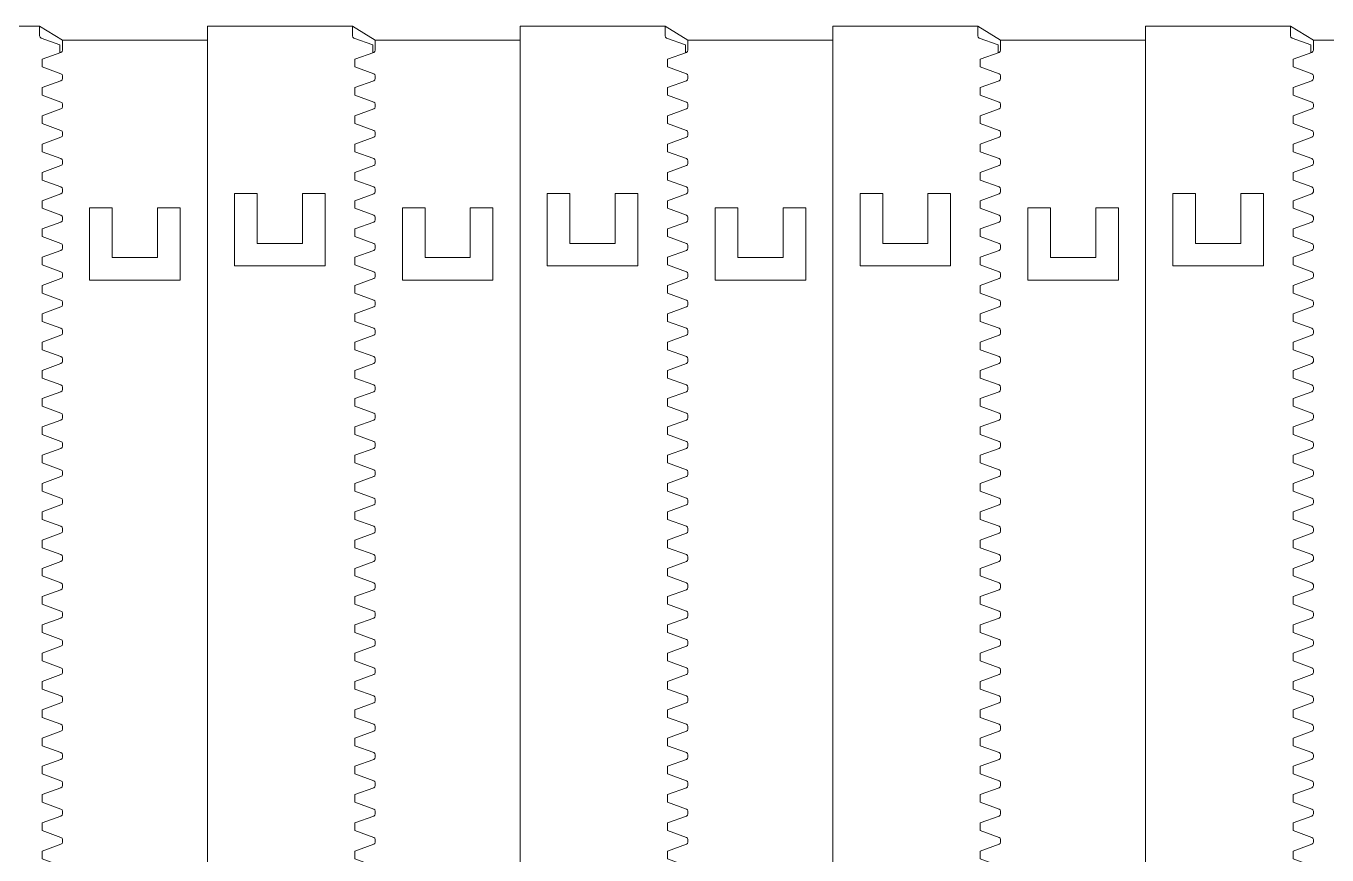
# Model space of a CAD drawing. Header units: millimetres. Extents: x -299 to 288, y -149 to 36.
# Drawn here: x -8.2 to 135.4, y -56 to 35.5 of the extents above; entities that cross this region are included whole.
import ezdxf

# ---------------------------------------------------------------- set-up
doc = ezdxf.new("R2010")
doc.units = ezdxf.units.MM
doc.header["$MEASUREMENT"] = 0
doc.layers.add('Layer 1', color=7, linetype='Continuous')

msp = doc.modelspace()

# ---------------------------------------------------------------- linework, layer by layer
at = {"layer": 'Layer 1', "color": 175, "lineweight": 18}
msp.add_lwpolyline([(-22.7373, 35.5486), (-6.7373, 35.5486), (-4.2178, 33.9712), (11.7822, 33.9712), (11.7822, 35.5486), (27.7822, 35.5486), (30.3017, 33.9712), (46.3017, 33.9712), (46.3017, 35.5486), (62.3017, 35.5486), (64.8212, 33.9712), (80.8212, 33.9712), (80.8212, 35.5486), (96.8212, 35.5486), (99.3407, 33.9712), (115.3407, 33.9712), (115.3407, 35.5486), (131.3407, 35.5486), (133.8602, 33.9712), (149.8602, 33.9712)], dxfattribs=at)
at = {"layer": 'Layer 1', "color": 114, "lineweight": 9}
for points in [[(-6.7372, 34.4485), (-6.7373, 35.5486)], [(11.7822, 35.5486), (11.7822, -147.1182)], [(27.7823, 34.4485), (27.7822, 35.5486)], [(46.3017, 35.5486), (46.3017, -147.1182)], [(62.3018, 34.4485), (62.3017, 35.5486)], [(80.8212, 35.5486), (80.8212, -147.1182)], [(96.8213, 34.4485), (96.8212, 35.5486)], [(115.3407, 35.5486), (115.3407, -147.1182)], [(131.3408, 34.4485), (131.3407, 35.5486)], [(-4.4873, 32.6117), (-4.4873, 33.4545), (-6.5727, 34.2136)], [(-4.2179, 32.8711), (-4.2178, 33.9712)], [(30.0322, 32.6117), (30.0322, 33.4545), (27.9468, 34.2136)], [(30.3016, 32.8711), (30.3017, 33.9712)], [(64.5517, 32.6117), (64.5517, 33.4545), (62.4663, 34.2136)], [(64.8211, 32.8711), (64.8212, 33.9712)], [(99.0712, 32.6117), (99.0712, 33.4545), (96.9858, 34.2136)], [(99.3406, 32.8711), (99.3407, 33.9712)], [(133.5907, 32.6117), (133.5907, 33.4545), (131.5053, 34.2136)], [(133.8601, 32.8711), (133.8602, 33.9712)], [(-4.3823, 30.2752), (-6.4678, 31.0343), (-6.4678, 31.8771), (-4.3823, 32.6362)], [(30.1372, 30.2752), (28.0517, 31.0343), (28.0517, 31.8771), (30.1372, 32.6362)], [(64.6567, 30.2752), (62.5712, 31.0343), (62.5712, 31.8771), (64.6567, 32.6362)], [(99.1762, 30.2752), (97.0907, 31.0343), (97.0907, 31.8771), (99.1762, 32.6362)], [(133.6957, 30.2752), (131.6102, 31.0343), (131.6102, 31.8771), (133.6957, 32.6362)], [(-4.3823, 27.1524), (-6.4678, 27.9114), (-6.4678, 28.7543), (-4.3823, 29.5134)], [(-4.2178, 29.7483), (-4.2178, 30.0403)], [(30.1372, 27.1524), (28.0517, 27.9114), (28.0517, 28.7543), (30.1372, 29.5134)], [(30.3017, 29.7483), (30.3017, 30.0403)], [(64.6567, 27.1524), (62.5712, 27.9114), (62.5712, 28.7543), (64.6567, 29.5134)], [(64.8212, 29.7483), (64.8212, 30.0403)], [(99.1762, 27.1524), (97.0907, 27.9114), (97.0907, 28.7543), (99.1762, 29.5134)], [(99.3407, 29.7483), (99.3407, 30.0403)], [(133.6957, 27.1524), (131.6102, 27.9114), (131.6102, 28.7543), (133.6957, 29.5134)], [(133.8602, 29.7483), (133.8602, 30.0403)], [(-4.3823, 24.0296), (-6.4678, 24.7886), (-6.4678, 25.6315), (-4.3823, 26.3906)], [(-4.2178, 26.6255), (-4.2178, 26.9175)], [(30.1372, 24.0296), (28.0517, 24.7886), (28.0517, 25.6315), (30.1372, 26.3906)], [(30.3017, 26.6255), (30.3017, 26.9175)], [(64.6567, 24.0296), (62.5712, 24.7886), (62.5712, 25.6315), (64.6567, 26.3906)], [(64.8212, 26.6255), (64.8212, 26.9175)], [(99.1762, 24.0296), (97.0907, 24.7886), (97.0907, 25.6315), (99.1762, 26.3906)], [(99.3407, 26.6255), (99.3407, 26.9175)], [(133.6957, 24.0296), (131.6102, 24.7886), (131.6102, 25.6315), (133.6957, 26.3906)], [(133.8602, 26.6255), (133.8602, 26.9175)], [(-4.3823, 20.9068), (-6.4678, 21.6658), (-6.4678, 22.5087), (-4.3823, 23.2677)], [(-4.2178, 23.5027), (-4.2178, 23.7947)], [(30.1372, 20.9068), (28.0517, 21.6658), (28.0517, 22.5087), (30.1372, 23.2677)], [(30.3017, 23.5027), (30.3017, 23.7947)], [(64.6567, 20.9068), (62.5712, 21.6658), (62.5712, 22.5087), (64.6567, 23.2677)], [(64.8212, 23.5027), (64.8212, 23.7947)], [(99.1762, 20.9068), (97.0907, 21.6658), (97.0907, 22.5087), (99.1762, 23.2677)], [(99.3407, 23.5027), (99.3407, 23.7947)], [(133.6957, 20.9068), (131.6102, 21.6658), (131.6102, 22.5087), (133.6957, 23.2677)], [(133.8602, 23.5027), (133.8602, 23.7947)], [(-4.3823, 17.784), (-6.4678, 18.543), (-6.4678, 19.3859), (-4.3823, 20.1449)], [(-4.2178, 20.3799), (-4.2178, 20.6718)], [(30.1372, 17.784), (28.0517, 18.543), (28.0517, 19.3859), (30.1372, 20.1449)], [(30.3017, 20.3799), (30.3017, 20.6718)], [(64.6567, 17.784), (62.5712, 18.543), (62.5712, 19.3859), (64.6567, 20.1449)], [(64.8212, 20.3799), (64.8212, 20.6718)], [(99.1762, 17.784), (97.0907, 18.543), (97.0907, 19.3859), (99.1762, 20.1449)], [(99.3407, 20.3799), (99.3407, 20.6718)], [(133.6957, 17.784), (131.6102, 18.543), (131.6102, 19.3859), (133.6957, 20.1449)], [(133.8602, 20.3799), (133.8602, 20.6718)], [(-4.2178, 17.2571), (-4.2178, 17.549)], [(30.3017, 17.2571), (30.3017, 17.549)], [(64.8212, 17.2571), (64.8212, 17.549)], [(99.3407, 17.2571), (99.3407, 17.549)], [(133.8602, 17.2571), (133.8602, 17.549)], [(-4.3823, 14.6612), (-6.4678, 15.4202), (-6.4678, 16.2631), (-4.3823, 17.0221)], [(30.1372, 14.6612), (28.0517, 15.4202), (28.0517, 16.2631), (30.1372, 17.0221)], [(64.6567, 14.6612), (62.5712, 15.4202), (62.5712, 16.2631), (64.6567, 17.0221)], [(99.1762, 14.6612), (97.0907, 15.4202), (97.0907, 16.2631), (99.1762, 17.0221)], [(133.6957, 14.6612), (131.6102, 15.4202), (131.6102, 16.2631), (133.6957, 17.0221)], [(-4.2178, 14.1342), (-4.2178, 14.4262)], [(30.3017, 14.1342), (30.3017, 14.4262)], [(64.8212, 14.1342), (64.8212, 14.4262)], [(99.3407, 14.1342), (99.3407, 14.4262)], [(133.8602, 14.1342), (133.8602, 14.4262)], [(-4.3823, 11.5383), (-6.4678, 12.2974), (-6.4678, 13.1403), (-4.3823, 13.8993)], [(30.1372, 11.5383), (28.0517, 12.2974), (28.0517, 13.1403), (30.1372, 13.8993)], [(64.6567, 11.5383), (62.5712, 12.2974), (62.5712, 13.1403), (64.6567, 13.8993)], [(99.1762, 11.5383), (97.0907, 12.2974), (97.0907, 13.1403), (99.1762, 13.8993)], [(133.6957, 11.5383), (131.6102, 12.2974), (131.6102, 13.1403), (133.6957, 13.8993)], [(-4.3823, 8.4155), (-6.4678, 9.1746), (-6.4678, 10.0175), (-4.3823, 10.7765)], [(-4.2178, 11.0114), (-4.2178, 11.3034)], [(30.1372, 8.4155), (28.0517, 9.1746), (28.0517, 10.0175), (30.1372, 10.7765)], [(30.3017, 11.0114), (30.3017, 11.3034)], [(64.6567, 8.4155), (62.5712, 9.1746), (62.5712, 10.0175), (64.6567, 10.7765)], [(64.8212, 11.0114), (64.8212, 11.3034)], [(99.1762, 8.4155), (97.0907, 9.1746), (97.0907, 10.0175), (99.1762, 10.7765)], [(99.3407, 11.0114), (99.3407, 11.3034)], [(133.6957, 8.4155), (131.6102, 9.1746), (131.6102, 10.0175), (133.6957, 10.7765)], [(133.8602, 11.0114), (133.8602, 11.3034)], [(-4.3823, 5.2927), (-6.4678, 6.0518), (-6.4678, 6.8947), (-4.3823, 7.6537)], [(-4.2178, 7.8886), (-4.2178, 8.1806)], [(30.1372, 5.2927), (28.0517, 6.0518), (28.0517, 6.8947), (30.1372, 7.6537)], [(30.3017, 7.8886), (30.3017, 8.1806)], [(64.6567, 5.2927), (62.5712, 6.0518), (62.5712, 6.8947), (64.6567, 7.6537)], [(64.8212, 7.8886), (64.8212, 8.1806)], [(99.1762, 5.2927), (97.0907, 6.0518), (97.0907, 6.8947), (99.1762, 7.6537)], [(99.3407, 7.8886), (99.3407, 8.1806)], [(133.6957, 5.2927), (131.6102, 6.0518), (131.6102, 6.8947), (133.6957, 7.6537)], [(133.8602, 7.8886), (133.8602, 8.1806)], [(-4.3823, 2.1699), (-6.4678, 2.929), (-6.4678, 3.7718), (-4.3823, 4.5309)], [(-4.2178, 4.7658), (-4.2178, 5.0578)], [(30.1372, 2.1699), (28.0517, 2.929), (28.0517, 3.7718), (30.1372, 4.5309)], [(30.3017, 4.7658), (30.3017, 5.0578)], [(64.6567, 2.1699), (62.5712, 2.929), (62.5712, 3.7718), (64.6567, 4.5309)], [(64.8212, 4.7658), (64.8212, 5.0578)], [(99.1762, 2.1699), (97.0907, 2.929), (97.0907, 3.7718), (99.1762, 4.5309)], [(99.3407, 4.7658), (99.3407, 5.0578)], [(133.6957, 2.1699), (131.6102, 2.929), (131.6102, 3.7718), (133.6957, 4.5309)], [(133.8602, 4.7658), (133.8602, 5.0578)], [(-4.2178, 1.643), (-4.2178, 1.935)], [(30.3017, 1.643), (30.3017, 1.935)], [(64.8212, 1.643), (64.8212, 1.935)], [(99.3407, 1.643), (99.3407, 1.935)], [(133.8602, 1.643), (133.8602, 1.935)], [(-4.3823, -0.9529), (-6.4678, -0.1938), (-6.4678, 0.649), (-4.3823, 1.4081)], [(30.1372, -0.9529), (28.0517, -0.1938), (28.0517, 0.649), (30.1372, 1.4081)], [(64.6567, -0.9529), (62.5712, -0.1938), (62.5712, 0.649), (64.6567, 1.4081)], [(99.1762, -0.9529), (97.0907, -0.1938), (97.0907, 0.649), (99.1762, 1.4081)], [(133.6957, -0.9529), (131.6102, -0.1938), (131.6102, 0.649), (133.6957, 1.4081)], [(-4.2178, -1.4798), (-4.2178, -1.1878)], [(30.3017, -1.4798), (30.3017, -1.1878)], [(64.8212, -1.4798), (64.8212, -1.1878)], [(99.3407, -1.4798), (99.3407, -1.1878)], [(133.8602, -1.4798), (133.8602, -1.1878)], [(-4.3823, -4.0757), (-6.4678, -3.3166), (-6.4678, -2.4738), (-4.3823, -1.7147)], [(30.1372, -4.0757), (28.0517, -3.3166), (28.0517, -2.4738), (30.1372, -1.7147)], [(64.6567, -4.0757), (62.5712, -3.3166), (62.5712, -2.4738), (64.6567, -1.7147)], [(99.1762, -4.0757), (97.0907, -3.3166), (97.0907, -2.4738), (99.1762, -1.7147)], [(133.6957, -4.0757), (131.6102, -3.3166), (131.6102, -2.4738), (133.6957, -1.7147)], [(-4.3823, -7.1985), (-6.4678, -6.4394), (-6.4678, -5.5966), (-4.3823, -4.8375)], [(-4.2178, -4.6026), (-4.2178, -4.3106)], [(30.1372, -7.1985), (28.0517, -6.4394), (28.0517, -5.5966), (30.1372, -4.8375)], [(30.3017, -4.6026), (30.3017, -4.3106)], [(64.6567, -7.1985), (62.5712, -6.4394), (62.5712, -5.5966), (64.6567, -4.8375)], [(64.8212, -4.6026), (64.8212, -4.3106)], [(99.1762, -7.1985), (97.0907, -6.4394), (97.0907, -5.5966), (99.1762, -4.8375)], [(99.3407, -4.6026), (99.3407, -4.3106)], [(133.6957, -7.1985), (131.6102, -6.4394), (131.6102, -5.5966), (133.6957, -4.8375)], [(133.8602, -4.6026), (133.8602, -4.3106)], [(-4.3823, -10.3213), (-6.4678, -9.5622), (-6.4678, -8.7194), (-4.3823, -7.9603)], [(-4.2178, -7.7254), (-4.2178, -7.4334)], [(30.1372, -10.3213), (28.0517, -9.5622), (28.0517, -8.7194), (30.1372, -7.9603)], [(30.3017, -7.7254), (30.3017, -7.4334)], [(64.6567, -10.3213), (62.5712, -9.5622), (62.5712, -8.7194), (64.6567, -7.9603)], [(64.8212, -7.7254), (64.8212, -7.4334)], [(99.1762, -10.3213), (97.0907, -9.5622), (97.0907, -8.7194), (99.1762, -7.9603)], [(99.3407, -7.7254), (99.3407, -7.4334)], [(133.6957, -10.3213), (131.6102, -9.5622), (131.6102, -8.7194), (133.6957, -7.9603)], [(133.8602, -7.7254), (133.8602, -7.4334)], [(-4.3823, -13.4441), (-6.4678, -12.685), (-6.4678, -11.8422), (-4.3823, -11.0831)], [(-4.2178, -10.8482), (-4.2178, -10.5562)], [(30.1372, -13.4441), (28.0517, -12.685), (28.0517, -11.8422), (30.1372, -11.0831)], [(30.3017, -10.8482), (30.3017, -10.5562)], [(64.6567, -13.4441), (62.5712, -12.685), (62.5712, -11.8422), (64.6567, -11.0831)], [(64.8212, -10.8482), (64.8212, -10.5562)], [(99.1762, -13.4441), (97.0907, -12.685), (97.0907, -11.8422), (99.1762, -11.0831)], [(99.3407, -10.8482), (99.3407, -10.5562)], [(133.6957, -13.4441), (131.6102, -12.685), (131.6102, -11.8422), (133.6957, -11.0831)], [(133.8602, -10.8482), (133.8602, -10.5562)], [(-4.3823, -16.5669), (-6.4678, -15.8079), (-6.4678, -14.965), (-4.3823, -14.2059)], [(-4.2178, -13.971), (-4.2178, -13.679)], [(30.1372, -16.5669), (28.0517, -15.8079), (28.0517, -14.965), (30.1372, -14.2059)], [(30.3017, -13.971), (30.3017, -13.679)], [(64.6567, -16.5669), (62.5712, -15.8079), (62.5712, -14.965), (64.6567, -14.2059)], [(64.8212, -13.971), (64.8212, -13.679)], [(99.1762, -16.5669), (97.0907, -15.8079), (97.0907, -14.965), (99.1762, -14.2059)], [(99.3407, -13.971), (99.3407, -13.679)], [(133.6957, -16.5669), (131.6102, -15.8079), (131.6102, -14.965), (133.6957, -14.2059)], [(133.8602, -13.971), (133.8602, -13.679)], [(-4.2178, -17.0938), (-4.2178, -16.8018)], [(30.3017, -17.0938), (30.3017, -16.8018)], [(64.8212, -17.0938), (64.8212, -16.8018)], [(99.3407, -17.0938), (99.3407, -16.8018)], [(133.8602, -17.0938), (133.8602, -16.8018)], [(-4.3823, -19.6897), (-6.4678, -18.9307), (-6.4678, -18.0878), (-4.3823, -17.3287)], [(30.1372, -19.6897), (28.0517, -18.9307), (28.0517, -18.0878), (30.1372, -17.3287)], [(64.6567, -19.6897), (62.5712, -18.9307), (62.5712, -18.0878), (64.6567, -17.3287)], [(99.1762, -19.6897), (97.0907, -18.9307), (97.0907, -18.0878), (99.1762, -17.3287)], [(133.6957, -19.6897), (131.6102, -18.9307), (131.6102, -18.0878), (133.6957, -17.3287)], [(-4.2178, -20.2166), (-4.2178, -19.9246)], [(30.3017, -20.2166), (30.3017, -19.9246)], [(64.8212, -20.2166), (64.8212, -19.9246)], [(99.3407, -20.2166), (99.3407, -19.9246)], [(133.8602, -20.2166), (133.8602, -19.9246)], [(-4.3823, -22.8125), (-6.4678, -22.0535), (-6.4678, -21.2106), (-4.3823, -20.4516)], [(30.1372, -22.8125), (28.0517, -22.0535), (28.0517, -21.2106), (30.1372, -20.4516)], [(64.6567, -22.8125), (62.5712, -22.0535), (62.5712, -21.2106), (64.6567, -20.4516)], [(99.1762, -22.8125), (97.0907, -22.0535), (97.0907, -21.2106), (99.1762, -20.4516)], [(133.6957, -22.8125), (131.6102, -22.0535), (131.6102, -21.2106), (133.6957, -20.4516)], [(-4.3823, -25.9353), (-6.4678, -25.1763), (-6.4678, -24.3334), (-4.3823, -23.5744)], [(-4.2178, -23.3394), (-4.2178, -23.0475)], [(30.1372, -25.9353), (28.0517, -25.1763), (28.0517, -24.3334), (30.1372, -23.5744)], [(30.3017, -23.3394), (30.3017, -23.0475)], [(64.6567, -25.9353), (62.5712, -25.1763), (62.5712, -24.3334), (64.6567, -23.5744)], [(64.8212, -23.3394), (64.8212, -23.0475)], [(99.1762, -25.9353), (97.0907, -25.1763), (97.0907, -24.3334), (99.1762, -23.5744)], [(99.3407, -23.3394), (99.3407, -23.0475)], [(133.6957, -25.9353), (131.6102, -25.1763), (131.6102, -24.3334), (133.6957, -23.5744)], [(133.8602, -23.3394), (133.8602, -23.0475)], [(-4.3823, -29.0581), (-6.4678, -28.2991), (-6.4678, -27.4562), (-4.3823, -26.6972)], [(-4.2178, -26.4622), (-4.2178, -26.1703)], [(30.1372, -29.0581), (28.0517, -28.2991), (28.0517, -27.4562), (30.1372, -26.6972)], [(30.3017, -26.4622), (30.3017, -26.1703)], [(64.6567, -29.0581), (62.5712, -28.2991), (62.5712, -27.4562), (64.6567, -26.6972)], [(64.8212, -26.4622), (64.8212, -26.1703)], [(99.1762, -29.0581), (97.0907, -28.2991), (97.0907, -27.4562), (99.1762, -26.6972)], [(99.3407, -26.4622), (99.3407, -26.1703)], [(133.6957, -29.0581), (131.6102, -28.2991), (131.6102, -27.4562), (133.6957, -26.6972)], [(133.8602, -26.4622), (133.8602, -26.1703)], [(-4.3823, -32.181), (-6.4678, -31.4219), (-6.4678, -30.579), (-4.3823, -29.82)], [(-4.2178, -29.585), (-4.2178, -29.2931)], [(30.1372, -32.181), (28.0517, -31.4219), (28.0517, -30.579), (30.1372, -29.82)], [(30.3017, -29.585), (30.3017, -29.2931)], [(64.6567, -32.181), (62.5712, -31.4219), (62.5712, -30.579), (64.6567, -29.82)], [(64.8212, -29.585), (64.8212, -29.2931)], [(99.1762, -32.181), (97.0907, -31.4219), (97.0907, -30.579), (99.1762, -29.82)], [(99.3407, -29.585), (99.3407, -29.2931)], [(133.6957, -32.181), (131.6102, -31.4219), (131.6102, -30.579), (133.6957, -29.82)], [(133.8602, -29.585), (133.8602, -29.2931)], [(-4.3823, -35.3038), (-6.4678, -34.5447), (-6.4678, -33.7018), (-4.3823, -32.9428)], [(-4.2178, -32.7079), (-4.2178, -32.4159)], [(30.1372, -35.3038), (28.0517, -34.5447), (28.0517, -33.7018), (30.1372, -32.9428)], [(30.3017, -32.7079), (30.3017, -32.4159)], [(64.6567, -35.3038), (62.5712, -34.5447), (62.5712, -33.7018), (64.6567, -32.9428)], [(64.8212, -32.7079), (64.8212, -32.4159)], [(99.1762, -35.3038), (97.0907, -34.5447), (97.0907, -33.7018), (99.1762, -32.9428)], [(99.3407, -32.7079), (99.3407, -32.4159)], [(133.6957, -35.3038), (131.6102, -34.5447), (131.6102, -33.7018), (133.6957, -32.9428)], [(133.8602, -32.7079), (133.8602, -32.4159)], [(-4.2178, -35.8307), (-4.2178, -35.5387)], [(30.3017, -35.8307), (30.3017, -35.5387)], [(64.8212, -35.8307), (64.8212, -35.5387)], [(99.3407, -35.8307), (99.3407, -35.5387)], [(133.8602, -35.8307), (133.8602, -35.5387)], [(-4.3823, -38.4266), (-6.4678, -37.6675), (-6.4678, -36.8246), (-4.3823, -36.0656)], [(30.1372, -38.4266), (28.0517, -37.6675), (28.0517, -36.8246), (30.1372, -36.0656)], [(64.6567, -38.4266), (62.5712, -37.6675), (62.5712, -36.8246), (64.6567, -36.0656)], [(99.1762, -38.4266), (97.0907, -37.6675), (97.0907, -36.8246), (99.1762, -36.0656)], [(133.6957, -38.4266), (131.6102, -37.6675), (131.6102, -36.8246), (133.6957, -36.0656)], [(-4.2178, -38.9535), (-4.2178, -38.6615)], [(30.3017, -38.9535), (30.3017, -38.6615)], [(64.8212, -38.9535), (64.8212, -38.6615)], [(99.3407, -38.9535), (99.3407, -38.6615)], [(133.8602, -38.9535), (133.8602, -38.6615)], [(-4.3823, -41.5494), (-6.4678, -40.7903), (-6.4678, -39.9475), (-4.3823, -39.1884)], [(30.1372, -41.5494), (28.0517, -40.7903), (28.0517, -39.9475), (30.1372, -39.1884)], [(64.6567, -41.5494), (62.5712, -40.7903), (62.5712, -39.9475), (64.6567, -39.1884)], [(99.1762, -41.5494), (97.0907, -40.7903), (97.0907, -39.9475), (99.1762, -39.1884)], [(133.6957, -41.5494), (131.6102, -40.7903), (131.6102, -39.9475), (133.6957, -39.1884)], [(-4.3823, -44.6722), (-6.4678, -43.9131), (-6.4678, -43.0703), (-4.3823, -42.3112)], [(-4.2178, -42.0763), (-4.2178, -41.7843)], [(30.1372, -44.6722), (28.0517, -43.9131), (28.0517, -43.0703), (30.1372, -42.3112)], [(30.3017, -42.0763), (30.3017, -41.7843)], [(64.6567, -44.6722), (62.5712, -43.9131), (62.5712, -43.0703), (64.6567, -42.3112)], [(64.8212, -42.0763), (64.8212, -41.7843)], [(99.1762, -44.6722), (97.0907, -43.9131), (97.0907, -43.0703), (99.1762, -42.3112)], [(99.3407, -42.0763), (99.3407, -41.7843)], [(133.6957, -44.6722), (131.6102, -43.9131), (131.6102, -43.0703), (133.6957, -42.3112)], [(133.8602, -42.0763), (133.8602, -41.7843)], [(-4.3823, -47.795), (-6.4678, -47.0359), (-6.4678, -46.1931), (-4.3823, -45.434)], [(-4.2178, -45.1991), (-4.2178, -44.9071)], [(30.1372, -47.795), (28.0517, -47.0359), (28.0517, -46.1931), (30.1372, -45.434)], [(30.3017, -45.1991), (30.3017, -44.9071)], [(64.6567, -47.795), (62.5712, -47.0359), (62.5712, -46.1931), (64.6567, -45.434)], [(64.8212, -45.1991), (64.8212, -44.9071)], [(99.1762, -47.795), (97.0907, -47.0359), (97.0907, -46.1931), (99.1762, -45.434)], [(99.3407, -45.1991), (99.3407, -44.9071)], [(133.6957, -47.795), (131.6102, -47.0359), (131.6102, -46.1931), (133.6957, -45.434)], [(133.8602, -45.1991), (133.8602, -44.9071)], [(-4.3823, -50.9178), (-6.4678, -50.1587), (-6.4678, -49.3159), (-4.3823, -48.5568)], [(-4.2178, -48.3219), (-4.2178, -48.0299)], [(30.1372, -50.9178), (28.0517, -50.1587), (28.0517, -49.3159), (30.1372, -48.5568)], [(30.3017, -48.3219), (30.3017, -48.0299)], [(64.6567, -50.9178), (62.5712, -50.1587), (62.5712, -49.3159), (64.6567, -48.5568)], [(64.8212, -48.3219), (64.8212, -48.0299)], [(99.1762, -50.9178), (97.0907, -50.1587), (97.0907, -49.3159), (99.1762, -48.5568)], [(99.3407, -48.3219), (99.3407, -48.0299)], [(133.6957, -50.9178), (131.6102, -50.1587), (131.6102, -49.3159), (133.6957, -48.5568)], [(133.8602, -48.3219), (133.8602, -48.0299)], [(-4.3823, -54.0406), (-6.4678, -53.2815), (-6.4678, -52.4387), (-4.3823, -51.6796)], [(-4.2178, -51.4447), (-4.2178, -51.1527)], [(30.1372, -54.0406), (28.0517, -53.2815), (28.0517, -52.4387), (30.1372, -51.6796)], [(30.3017, -51.4447), (30.3017, -51.1527)], [(64.6567, -54.0406), (62.5712, -53.2815), (62.5712, -52.4387), (64.6567, -51.6796)], [(64.8212, -51.4447), (64.8212, -51.1527)], [(99.1762, -54.0406), (97.0907, -53.2815), (97.0907, -52.4387), (99.1762, -51.6796)], [(99.3407, -51.4447), (99.3407, -51.1527)], [(133.6957, -54.0406), (131.6102, -53.2815), (131.6102, -52.4387), (133.6957, -51.6796)], [(133.8602, -51.4447), (133.8602, -51.1527)], [(-4.2178, -54.5675), (-4.2178, -54.2755)], [(30.3017, -54.5675), (30.3017, -54.2755)], [(64.8212, -54.5675), (64.8212, -54.2755)], [(99.3407, -54.5675), (99.3407, -54.2755)], [(133.8602, -54.5675), (133.8602, -54.2755)], [(-4.3823, -57.1634), (-6.4678, -56.4043), (-6.4678, -55.5615), (-4.3823, -54.8024)], [(30.1372, -57.1634), (28.0517, -56.4043), (28.0517, -55.5615), (30.1372, -54.8024)], [(64.6567, -57.1634), (62.5712, -56.4043), (62.5712, -55.5615), (64.6567, -54.8024)], [(99.1762, -57.1634), (97.0907, -56.4043), (97.0907, -55.5615), (99.1762, -54.8024)], [(133.6957, -57.1634), (131.6102, -56.4043), (131.6102, -55.5615), (133.6957, -54.8024)]]:
    msp.add_lwpolyline(points, dxfattribs=at)
at = {"layer": 'Layer 1', "color": 240, "lineweight": 9}
for points in [[(14.7822, 17.0504), (17.2822, 17.0504), (17.2822, 11.5504), (22.2822, 11.5504), (22.2822, 17.0504), (24.7822, 17.0504), (24.7822, 9.0504), (14.7822, 9.0504), (14.7822, 17.0504)], [(49.3017, 17.0504), (51.8017, 17.0504), (51.8017, 11.5504), (56.8017, 11.5504), (56.8017, 17.0504), (59.3017, 17.0504), (59.3017, 9.0504), (49.3017, 9.0504), (49.3017, 17.0504)], [(83.8212, 17.0504), (86.3212, 17.0504), (86.3212, 11.5504), (91.3212, 11.5504), (91.3212, 17.0504), (93.8212, 17.0504), (93.8212, 9.0504), (83.8212, 9.0504), (83.8212, 17.0504)], [(118.3407, 17.0504), (120.8407, 17.0504), (120.8407, 11.5504), (125.8407, 11.5504), (125.8407, 17.0504), (128.3407, 17.0504), (128.3407, 9.0504), (118.3407, 9.0504), (118.3407, 17.0504)], [(8.7822, 15.473), (6.2822, 15.473), (6.2822, 9.973), (1.2822, 9.973), (1.2822, 15.473), (-1.2178, 15.473), (-1.2178, 7.473), (8.7822, 7.473), (8.7822, 15.473)], [(43.3017, 15.473), (40.8017, 15.473), (40.8017, 9.973), (35.8017, 9.973), (35.8017, 15.473), (33.3017, 15.473), (33.3017, 7.473), (43.3017, 7.473), (43.3017, 15.473)], [(77.8212, 15.473), (75.3212, 15.473), (75.3212, 9.973), (70.3212, 9.973), (70.3212, 15.473), (67.8212, 15.473), (67.8212, 7.473), (77.8212, 7.473), (77.8212, 15.473)], [(112.3407, 15.473), (109.8407, 15.473), (109.8407, 9.973), (104.8407, 9.973), (104.8407, 15.473), (102.3407, 15.473), (102.3407, 7.473), (112.3407, 7.473), (112.3407, 15.473)]]:
    msp.add_lwpolyline(points, dxfattribs=at)
at = {"layer": 'Layer 1', "color": 114, "lineweight": 9}
for points in [[(-6.5727, 34.2136), (-6.6714, 34.2495), (-6.7371, 34.3434), (-6.7372, 34.4485)], [(27.9468, 34.2136), (27.8481, 34.2495), (27.7824, 34.3434), (27.7823, 34.4485)], [(62.4663, 34.2136), (62.3676, 34.2495), (62.3019, 34.3434), (62.3018, 34.4485)], [(96.9858, 34.2136), (96.8871, 34.2495), (96.8214, 34.3434), (96.8213, 34.4485)], [(131.5053, 34.2136), (131.4066, 34.2495), (131.3409, 34.3434), (131.3408, 34.4485)], [(-4.3823, 32.6362), (-4.2837, 32.6721), (-4.218, 32.766), (-4.2179, 32.8711)], [(30.1372, 32.6362), (30.2358, 32.6721), (30.3015, 32.766), (30.3016, 32.8711)], [(64.6567, 32.6362), (64.7553, 32.6721), (64.821, 32.766), (64.8211, 32.8711)], [(99.1762, 32.6362), (99.2748, 32.6721), (99.3405, 32.766), (99.3406, 32.8711)], [(133.6957, 32.6362), (133.7943, 32.6721), (133.86, 32.766), (133.8601, 32.8711)], [(-4.2178, 30.0403), (-4.218, 30.1454), (-4.2837, 30.2392), (-4.3823, 30.2752)], [(30.3017, 30.0403), (30.3015, 30.1454), (30.2358, 30.2392), (30.1372, 30.2752)], [(64.8212, 30.0403), (64.821, 30.1454), (64.7553, 30.2392), (64.6567, 30.2752)], [(99.3407, 30.0403), (99.3405, 30.1454), (99.2748, 30.2392), (99.1762, 30.2752)], [(133.8602, 30.0403), (133.86, 30.1454), (133.7943, 30.2392), (133.6957, 30.2752)], [(-4.3823, 29.5134), (-4.2837, 29.5493), (-4.218, 29.6432), (-4.2178, 29.7483)], [(30.1372, 29.5134), (30.2358, 29.5493), (30.3015, 29.6432), (30.3017, 29.7483)], [(64.6567, 29.5134), (64.7553, 29.5493), (64.821, 29.6432), (64.8212, 29.7483)], [(99.1762, 29.5134), (99.2748, 29.5493), (99.3405, 29.6432), (99.3407, 29.7483)], [(133.6957, 29.5134), (133.7943, 29.5493), (133.86, 29.6432), (133.8602, 29.7483)], [(-4.2178, 26.9175), (-4.218, 27.0226), (-4.2837, 27.1164), (-4.3823, 27.1524)], [(-4.3823, 26.3906), (-4.2837, 26.4265), (-4.218, 26.5204), (-4.2178, 26.6255)], [(30.3017, 26.9175), (30.3015, 27.0226), (30.2358, 27.1164), (30.1372, 27.1524)], [(30.1372, 26.3906), (30.2358, 26.4265), (30.3015, 26.5204), (30.3017, 26.6255)], [(64.8212, 26.9175), (64.821, 27.0226), (64.7553, 27.1164), (64.6567, 27.1524)], [(64.6567, 26.3906), (64.7553, 26.4265), (64.821, 26.5204), (64.8212, 26.6255)], [(99.3407, 26.9175), (99.3405, 27.0226), (99.2748, 27.1164), (99.1762, 27.1524)], [(99.1762, 26.3906), (99.2748, 26.4265), (99.3405, 26.5204), (99.3407, 26.6255)], [(133.8602, 26.9175), (133.86, 27.0226), (133.7943, 27.1164), (133.6957, 27.1524)], [(133.6957, 26.3906), (133.7943, 26.4265), (133.86, 26.5204), (133.8602, 26.6255)], [(-4.2178, 23.7947), (-4.218, 23.8998), (-4.2837, 23.9936), (-4.3823, 24.0296)], [(-4.3823, 23.2677), (-4.2837, 23.3037), (-4.218, 23.3976), (-4.2178, 23.5027)], [(30.3017, 23.7947), (30.3015, 23.8998), (30.2358, 23.9936), (30.1372, 24.0296)], [(30.1372, 23.2677), (30.2358, 23.3037), (30.3015, 23.3976), (30.3017, 23.5027)], [(64.8212, 23.7947), (64.821, 23.8998), (64.7553, 23.9936), (64.6567, 24.0296)], [(64.6567, 23.2677), (64.7553, 23.3037), (64.821, 23.3976), (64.8212, 23.5027)], [(99.3407, 23.7947), (99.3405, 23.8998), (99.2748, 23.9936), (99.1762, 24.0296)], [(99.1762, 23.2677), (99.2748, 23.3037), (99.3405, 23.3976), (99.3407, 23.5027)], [(133.8602, 23.7947), (133.86, 23.8998), (133.7943, 23.9936), (133.6957, 24.0296)], [(133.6957, 23.2677), (133.7943, 23.3037), (133.86, 23.3976), (133.8602, 23.5027)], [(-4.2178, 20.6718), (-4.218, 20.7769), (-4.2837, 20.8708), (-4.3823, 20.9068)], [(-4.3823, 20.1449), (-4.2837, 20.1809), (-4.218, 20.2748), (-4.2178, 20.3799)], [(30.3017, 20.6718), (30.3015, 20.7769), (30.2358, 20.8708), (30.1372, 20.9068)], [(30.1372, 20.1449), (30.2358, 20.1809), (30.3015, 20.2748), (30.3017, 20.3799)], [(64.8212, 20.6718), (64.821, 20.7769), (64.7553, 20.8708), (64.6567, 20.9068)], [(64.6567, 20.1449), (64.7553, 20.1809), (64.821, 20.2748), (64.8212, 20.3799)], [(99.3407, 20.6718), (99.3405, 20.7769), (99.2748, 20.8708), (99.1762, 20.9068)], [(99.1762, 20.1449), (99.2748, 20.1809), (99.3405, 20.2748), (99.3407, 20.3799)], [(133.8602, 20.6718), (133.86, 20.7769), (133.7943, 20.8708), (133.6957, 20.9068)], [(133.6957, 20.1449), (133.7943, 20.1809), (133.86, 20.2748), (133.8602, 20.3799)], [(-4.2178, 17.549), (-4.218, 17.6541), (-4.2837, 17.748), (-4.3823, 17.784)], [(-4.3823, 17.0221), (-4.2837, 17.0581), (-4.218, 17.152), (-4.2178, 17.2571)], [(30.3017, 17.549), (30.3015, 17.6541), (30.2358, 17.748), (30.1372, 17.784)], [(30.1372, 17.0221), (30.2358, 17.0581), (30.3015, 17.152), (30.3017, 17.2571)], [(64.8212, 17.549), (64.821, 17.6541), (64.7553, 17.748), (64.6567, 17.784)], [(64.6567, 17.0221), (64.7553, 17.0581), (64.821, 17.152), (64.8212, 17.2571)], [(99.3407, 17.549), (99.3405, 17.6541), (99.2748, 17.748), (99.1762, 17.784)], [(99.1762, 17.0221), (99.2748, 17.0581), (99.3405, 17.152), (99.3407, 17.2571)], [(133.8602, 17.549), (133.86, 17.6541), (133.7943, 17.748), (133.6957, 17.784)], [(133.6957, 17.0221), (133.7943, 17.0581), (133.86, 17.152), (133.8602, 17.2571)], [(-4.2178, 14.4262), (-4.218, 14.5313), (-4.2837, 14.6252), (-4.3823, 14.6612)], [(30.3017, 14.4262), (30.3015, 14.5313), (30.2358, 14.6252), (30.1372, 14.6612)], [(64.8212, 14.4262), (64.821, 14.5313), (64.7553, 14.6252), (64.6567, 14.6612)], [(99.3407, 14.4262), (99.3405, 14.5313), (99.2748, 14.6252), (99.1762, 14.6612)], [(133.8602, 14.4262), (133.86, 14.5313), (133.7943, 14.6252), (133.6957, 14.6612)], [(-4.3823, 13.8993), (-4.2837, 13.9353), (-4.218, 14.0292), (-4.2178, 14.1342)], [(30.1372, 13.8993), (30.2358, 13.9353), (30.3015, 14.0292), (30.3017, 14.1342)], [(64.6567, 13.8993), (64.7553, 13.9353), (64.821, 14.0292), (64.8212, 14.1342)], [(99.1762, 13.8993), (99.2748, 13.9353), (99.3405, 14.0292), (99.3407, 14.1342)], [(133.6957, 13.8993), (133.7943, 13.9353), (133.86, 14.0292), (133.8602, 14.1342)], [(-4.2178, 11.3034), (-4.218, 11.4085), (-4.2837, 11.5024), (-4.3823, 11.5383)], [(30.3017, 11.3034), (30.3015, 11.4085), (30.2358, 11.5024), (30.1372, 11.5383)], [(64.8212, 11.3034), (64.821, 11.4085), (64.7553, 11.5024), (64.6567, 11.5383)], [(99.3407, 11.3034), (99.3405, 11.4085), (99.2748, 11.5024), (99.1762, 11.5383)], [(133.8602, 11.3034), (133.86, 11.4085), (133.7943, 11.5024), (133.6957, 11.5383)], [(-4.3823, 10.7765), (-4.2837, 10.8125), (-4.218, 10.9063), (-4.2178, 11.0114)], [(30.1372, 10.7765), (30.2358, 10.8125), (30.3015, 10.9063), (30.3017, 11.0114)], [(64.6567, 10.7765), (64.7553, 10.8125), (64.821, 10.9063), (64.8212, 11.0114)], [(99.1762, 10.7765), (99.2748, 10.8125), (99.3405, 10.9063), (99.3407, 11.0114)], [(133.6957, 10.7765), (133.7943, 10.8125), (133.86, 10.9063), (133.8602, 11.0114)], [(-4.2178, 8.1806), (-4.218, 8.2857), (-4.2837, 8.3796), (-4.3823, 8.4155)], [(-4.3823, 7.6537), (-4.2837, 7.6897), (-4.218, 7.7835), (-4.2178, 7.8886)], [(30.3017, 8.1806), (30.3015, 8.2857), (30.2358, 8.3796), (30.1372, 8.4155)], [(30.1372, 7.6537), (30.2358, 7.6897), (30.3015, 7.7835), (30.3017, 7.8886)], [(64.8212, 8.1806), (64.821, 8.2857), (64.7553, 8.3796), (64.6567, 8.4155)], [(64.6567, 7.6537), (64.7553, 7.6897), (64.821, 7.7835), (64.8212, 7.8886)], [(99.3407, 8.1806), (99.3405, 8.2857), (99.2748, 8.3796), (99.1762, 8.4155)], [(99.1762, 7.6537), (99.2748, 7.6897), (99.3405, 7.7835), (99.3407, 7.8886)], [(133.8602, 8.1806), (133.86, 8.2857), (133.7943, 8.3796), (133.6957, 8.4155)], [(133.6957, 7.6537), (133.7943, 7.6897), (133.86, 7.7835), (133.8602, 7.8886)], [(-4.2178, 5.0578), (-4.218, 5.1629), (-4.2837, 5.2568), (-4.3823, 5.2927)], [(-4.3823, 4.5309), (-4.2837, 4.5669), (-4.218, 4.6607), (-4.2178, 4.7658)], [(30.3017, 5.0578), (30.3015, 5.1629), (30.2358, 5.2568), (30.1372, 5.2927)], [(30.1372, 4.5309), (30.2358, 4.5669), (30.3015, 4.6607), (30.3017, 4.7658)], [(64.8212, 5.0578), (64.821, 5.1629), (64.7553, 5.2568), (64.6567, 5.2927)], [(64.6567, 4.5309), (64.7553, 4.5669), (64.821, 4.6607), (64.8212, 4.7658)], [(99.3407, 5.0578), (99.3405, 5.1629), (99.2748, 5.2568), (99.1762, 5.2927)], [(99.1762, 4.5309), (99.2748, 4.5669), (99.3405, 4.6607), (99.3407, 4.7658)], [(133.8602, 5.0578), (133.86, 5.1629), (133.7943, 5.2568), (133.6957, 5.2927)], [(133.6957, 4.5309), (133.7943, 4.5669), (133.86, 4.6607), (133.8602, 4.7658)], [(-4.2178, 1.935), (-4.218, 2.0401), (-4.2837, 2.134), (-4.3823, 2.1699)], [(-4.3823, 1.4081), (-4.2837, 1.444), (-4.218, 1.5379), (-4.2178, 1.643)], [(30.3017, 1.935), (30.3015, 2.0401), (30.2358, 2.134), (30.1372, 2.1699)], [(30.1372, 1.4081), (30.2358, 1.444), (30.3015, 1.5379), (30.3017, 1.643)], [(64.8212, 1.935), (64.821, 2.0401), (64.7553, 2.134), (64.6567, 2.1699)], [(64.6567, 1.4081), (64.7553, 1.444), (64.821, 1.5379), (64.8212, 1.643)], [(99.3407, 1.935), (99.3405, 2.0401), (99.2748, 2.134), (99.1762, 2.1699)], [(99.1762, 1.4081), (99.2748, 1.444), (99.3405, 1.5379), (99.3407, 1.643)], [(133.8602, 1.935), (133.86, 2.0401), (133.7943, 2.134), (133.6957, 2.1699)], [(133.6957, 1.4081), (133.7943, 1.444), (133.86, 1.5379), (133.8602, 1.643)], [(-4.2178, -1.1878), (-4.218, -1.0827), (-4.2837, -0.9888), (-4.3823, -0.9529)], [(30.3017, -1.1878), (30.3015, -1.0827), (30.2358, -0.9888), (30.1372, -0.9529)], [(64.8212, -1.1878), (64.821, -1.0827), (64.7553, -0.9888), (64.6567, -0.9529)], [(99.3407, -1.1878), (99.3405, -1.0827), (99.2748, -0.9888), (99.1762, -0.9529)], [(133.8602, -1.1878), (133.86, -1.0827), (133.7943, -0.9888), (133.6957, -0.9529)], [(-4.3823, -1.7147), (-4.2837, -1.6788), (-4.218, -1.5849), (-4.2178, -1.4798)], [(30.1372, -1.7147), (30.2358, -1.6788), (30.3015, -1.5849), (30.3017, -1.4798)], [(64.6567, -1.7147), (64.7553, -1.6788), (64.821, -1.5849), (64.8212, -1.4798)], [(99.1762, -1.7147), (99.2748, -1.6788), (99.3405, -1.5849), (99.3407, -1.4798)], [(133.6957, -1.7147), (133.7943, -1.6788), (133.86, -1.5849), (133.8602, -1.4798)], [(-4.2178, -4.3106), (-4.218, -4.2055), (-4.2837, -4.1116), (-4.3823, -4.0757)], [(30.3017, -4.3106), (30.3015, -4.2055), (30.2358, -4.1116), (30.1372, -4.0757)], [(64.8212, -4.3106), (64.821, -4.2055), (64.7553, -4.1116), (64.6567, -4.0757)], [(99.3407, -4.3106), (99.3405, -4.2055), (99.2748, -4.1116), (99.1762, -4.0757)], [(133.8602, -4.3106), (133.86, -4.2055), (133.7943, -4.1116), (133.6957, -4.0757)], [(-4.3823, -4.8375), (-4.2837, -4.8016), (-4.218, -4.7077), (-4.2178, -4.6026)], [(30.1372, -4.8375), (30.2358, -4.8016), (30.3015, -4.7077), (30.3017, -4.6026)], [(64.6567, -4.8375), (64.7553, -4.8016), (64.821, -4.7077), (64.8212, -4.6026)], [(99.1762, -4.8375), (99.2748, -4.8016), (99.3405, -4.7077), (99.3407, -4.6026)], [(133.6957, -4.8375), (133.7943, -4.8016), (133.86, -4.7077), (133.8602, -4.6026)], [(-4.2178, -7.4334), (-4.218, -7.3283), (-4.2837, -7.2344), (-4.3823, -7.1985)], [(-4.3823, -7.9603), (-4.2837, -7.9244), (-4.218, -7.8305), (-4.2178, -7.7254)], [(30.3017, -7.4334), (30.3015, -7.3283), (30.2358, -7.2344), (30.1372, -7.1985)], [(30.1372, -7.9603), (30.2358, -7.9244), (30.3015, -7.8305), (30.3017, -7.7254)], [(64.8212, -7.4334), (64.821, -7.3283), (64.7553, -7.2344), (64.6567, -7.1985)], [(64.6567, -7.9603), (64.7553, -7.9244), (64.821, -7.8305), (64.8212, -7.7254)], [(99.3407, -7.4334), (99.3405, -7.3283), (99.2748, -7.2344), (99.1762, -7.1985)], [(99.1762, -7.9603), (99.2748, -7.9244), (99.3405, -7.8305), (99.3407, -7.7254)], [(133.8602, -7.4334), (133.86, -7.3283), (133.7943, -7.2344), (133.6957, -7.1985)], [(133.6957, -7.9603), (133.7943, -7.9244), (133.86, -7.8305), (133.8602, -7.7254)], [(-4.2178, -10.5562), (-4.218, -10.4511), (-4.2837, -10.3572), (-4.3823, -10.3213)], [(-4.3823, -11.0831), (-4.2837, -11.0472), (-4.218, -10.9533), (-4.2178, -10.8482)], [(30.3017, -10.5562), (30.3015, -10.4511), (30.2358, -10.3572), (30.1372, -10.3213)], [(30.1372, -11.0831), (30.2358, -11.0472), (30.3015, -10.9533), (30.3017, -10.8482)], [(64.8212, -10.5562), (64.821, -10.4511), (64.7553, -10.3572), (64.6567, -10.3213)], [(64.6567, -11.0831), (64.7553, -11.0472), (64.821, -10.9533), (64.8212, -10.8482)], [(99.3407, -10.5562), (99.3405, -10.4511), (99.2748, -10.3572), (99.1762, -10.3213)], [(99.1762, -11.0831), (99.2748, -11.0472), (99.3405, -10.9533), (99.3407, -10.8482)], [(133.8602, -10.5562), (133.86, -10.4511), (133.7943, -10.3572), (133.6957, -10.3213)], [(133.6957, -11.0831), (133.7943, -11.0472), (133.86, -10.9533), (133.8602, -10.8482)], [(-4.2178, -13.679), (-4.218, -13.5739), (-4.2837, -13.4801), (-4.3823, -13.4441)], [(-4.3823, -14.2059), (-4.2837, -14.17), (-4.218, -14.0761), (-4.2178, -13.971)], [(30.3017, -13.679), (30.3015, -13.5739), (30.2358, -13.4801), (30.1372, -13.4441)], [(30.1372, -14.2059), (30.2358, -14.17), (30.3015, -14.0761), (30.3017, -13.971)], [(64.8212, -13.679), (64.821, -13.5739), (64.7553, -13.4801), (64.6567, -13.4441)], [(64.6567, -14.2059), (64.7553, -14.17), (64.821, -14.0761), (64.8212, -13.971)], [(99.3407, -13.679), (99.3405, -13.5739), (99.2748, -13.4801), (99.1762, -13.4441)], [(99.1762, -14.2059), (99.2748, -14.17), (99.3405, -14.0761), (99.3407, -13.971)], [(133.8602, -13.679), (133.86, -13.5739), (133.7943, -13.4801), (133.6957, -13.4441)], [(133.6957, -14.2059), (133.7943, -14.17), (133.86, -14.0761), (133.8602, -13.971)], [(-4.2178, -16.8018), (-4.218, -16.6967), (-4.2837, -16.6029), (-4.3823, -16.5669)], [(-4.3823, -17.3287), (-4.2837, -17.2928), (-4.218, -17.1989), (-4.2178, -17.0938)], [(30.3017, -16.8018), (30.3015, -16.6967), (30.2358, -16.6029), (30.1372, -16.5669)], [(30.1372, -17.3287), (30.2358, -17.2928), (30.3015, -17.1989), (30.3017, -17.0938)], [(64.8212, -16.8018), (64.821, -16.6967), (64.7553, -16.6029), (64.6567, -16.5669)], [(64.6567, -17.3287), (64.7553, -17.2928), (64.821, -17.1989), (64.8212, -17.0938)], [(99.3407, -16.8018), (99.3405, -16.6967), (99.2748, -16.6029), (99.1762, -16.5669)], [(99.1762, -17.3287), (99.2748, -17.2928), (99.3405, -17.1989), (99.3407, -17.0938)], [(133.8602, -16.8018), (133.86, -16.6967), (133.7943, -16.6029), (133.6957, -16.5669)], [(133.6957, -17.3287), (133.7943, -17.2928), (133.86, -17.1989), (133.8602, -17.0938)], [(-4.2178, -19.9246), (-4.218, -19.8195), (-4.2837, -19.7257), (-4.3823, -19.6897)], [(30.3017, -19.9246), (30.3015, -19.8195), (30.2358, -19.7257), (30.1372, -19.6897)], [(64.8212, -19.9246), (64.821, -19.8195), (64.7553, -19.7257), (64.6567, -19.6897)], [(99.3407, -19.9246), (99.3405, -19.8195), (99.2748, -19.7257), (99.1762, -19.6897)], [(133.8602, -19.9246), (133.86, -19.8195), (133.7943, -19.7257), (133.6957, -19.6897)], [(-4.3823, -20.4516), (-4.2837, -20.4156), (-4.218, -20.3217), (-4.2178, -20.2166)], [(30.1372, -20.4516), (30.2358, -20.4156), (30.3015, -20.3217), (30.3017, -20.2166)], [(64.6567, -20.4516), (64.7553, -20.4156), (64.821, -20.3217), (64.8212, -20.2166)], [(99.1762, -20.4516), (99.2748, -20.4156), (99.3405, -20.3217), (99.3407, -20.2166)], [(133.6957, -20.4516), (133.7943, -20.4156), (133.86, -20.3217), (133.8602, -20.2166)], [(-4.2178, -23.0475), (-4.218, -22.9424), (-4.2837, -22.8485), (-4.3823, -22.8125)], [(30.3017, -23.0475), (30.3015, -22.9424), (30.2358, -22.8485), (30.1372, -22.8125)], [(64.8212, -23.0475), (64.821, -22.9424), (64.7553, -22.8485), (64.6567, -22.8125)], [(99.3407, -23.0475), (99.3405, -22.9424), (99.2748, -22.8485), (99.1762, -22.8125)], [(133.8602, -23.0475), (133.86, -22.9424), (133.7943, -22.8485), (133.6957, -22.8125)], [(-4.3823, -23.5744), (-4.2837, -23.5384), (-4.218, -23.4445), (-4.2178, -23.3394)], [(30.1372, -23.5744), (30.2358, -23.5384), (30.3015, -23.4445), (30.3017, -23.3394)], [(64.6567, -23.5744), (64.7553, -23.5384), (64.821, -23.4445), (64.8212, -23.3394)], [(99.1762, -23.5744), (99.2748, -23.5384), (99.3405, -23.4445), (99.3407, -23.3394)], [(133.6957, -23.5744), (133.7943, -23.5384), (133.86, -23.4445), (133.8602, -23.3394)], [(-4.2178, -26.1703), (-4.218, -26.0652), (-4.2837, -25.9713), (-4.3823, -25.9353)], [(-4.3823, -26.6972), (-4.2837, -26.6612), (-4.218, -26.5673), (-4.2178, -26.4622)], [(30.3017, -26.1703), (30.3015, -26.0652), (30.2358, -25.9713), (30.1372, -25.9353)], [(30.1372, -26.6972), (30.2358, -26.6612), (30.3015, -26.5673), (30.3017, -26.4622)], [(64.8212, -26.1703), (64.821, -26.0652), (64.7553, -25.9713), (64.6567, -25.9353)], [(64.6567, -26.6972), (64.7553, -26.6612), (64.821, -26.5673), (64.8212, -26.4622)], [(99.3407, -26.1703), (99.3405, -26.0652), (99.2748, -25.9713), (99.1762, -25.9353)], [(99.1762, -26.6972), (99.2748, -26.6612), (99.3405, -26.5673), (99.3407, -26.4622)], [(133.8602, -26.1703), (133.86, -26.0652), (133.7943, -25.9713), (133.6957, -25.9353)], [(133.6957, -26.6972), (133.7943, -26.6612), (133.86, -26.5673), (133.8602, -26.4622)], [(-4.2178, -29.2931), (-4.218, -29.188), (-4.2837, -29.0941), (-4.3823, -29.0581)], [(-4.3823, -29.82), (-4.2837, -29.784), (-4.218, -29.6901), (-4.2178, -29.585)], [(30.3017, -29.2931), (30.3015, -29.188), (30.2358, -29.0941), (30.1372, -29.0581)], [(30.1372, -29.82), (30.2358, -29.784), (30.3015, -29.6901), (30.3017, -29.585)], [(64.8212, -29.2931), (64.821, -29.188), (64.7553, -29.0941), (64.6567, -29.0581)], [(64.6567, -29.82), (64.7553, -29.784), (64.821, -29.6901), (64.8212, -29.585)], [(99.3407, -29.2931), (99.3405, -29.188), (99.2748, -29.0941), (99.1762, -29.0581)], [(99.1762, -29.82), (99.2748, -29.784), (99.3405, -29.6901), (99.3407, -29.585)], [(133.8602, -29.2931), (133.86, -29.188), (133.7943, -29.0941), (133.6957, -29.0581)], [(133.6957, -29.82), (133.7943, -29.784), (133.86, -29.6901), (133.8602, -29.585)], [(-4.2178, -32.4159), (-4.218, -32.3108), (-4.2837, -32.2169), (-4.3823, -32.181)], [(-4.3823, -32.9428), (-4.2837, -32.9068), (-4.218, -32.813), (-4.2178, -32.7079)], [(30.3017, -32.4159), (30.3015, -32.3108), (30.2358, -32.2169), (30.1372, -32.181)], [(30.1372, -32.9428), (30.2358, -32.9068), (30.3015, -32.813), (30.3017, -32.7079)], [(64.8212, -32.4159), (64.821, -32.3108), (64.7553, -32.2169), (64.6567, -32.181)], [(64.6567, -32.9428), (64.7553, -32.9068), (64.821, -32.813), (64.8212, -32.7079)], [(99.3407, -32.4159), (99.3405, -32.3108), (99.2748, -32.2169), (99.1762, -32.181)], [(99.1762, -32.9428), (99.2748, -32.9068), (99.3405, -32.813), (99.3407, -32.7079)], [(133.8602, -32.4159), (133.86, -32.3108), (133.7943, -32.2169), (133.6957, -32.181)], [(133.6957, -32.9428), (133.7943, -32.9068), (133.86, -32.813), (133.8602, -32.7079)], [(-4.2178, -35.5387), (-4.218, -35.4336), (-4.2837, -35.3397), (-4.3823, -35.3038)], [(-4.3823, -36.0656), (-4.2837, -36.0296), (-4.218, -35.9358), (-4.2178, -35.8307)], [(30.3017, -35.5387), (30.3015, -35.4336), (30.2358, -35.3397), (30.1372, -35.3038)], [(30.1372, -36.0656), (30.2358, -36.0296), (30.3015, -35.9358), (30.3017, -35.8307)], [(64.8212, -35.5387), (64.821, -35.4336), (64.7553, -35.3397), (64.6567, -35.3038)], [(64.6567, -36.0656), (64.7553, -36.0296), (64.821, -35.9358), (64.8212, -35.8307)], [(99.3407, -35.5387), (99.3405, -35.4336), (99.2748, -35.3397), (99.1762, -35.3038)], [(99.1762, -36.0656), (99.2748, -36.0296), (99.3405, -35.9358), (99.3407, -35.8307)], [(133.8602, -35.5387), (133.86, -35.4336), (133.7943, -35.3397), (133.6957, -35.3038)], [(133.6957, -36.0656), (133.7943, -36.0296), (133.86, -35.9358), (133.8602, -35.8307)], [(-4.2178, -38.6615), (-4.218, -38.5564), (-4.2837, -38.4625), (-4.3823, -38.4266)], [(30.3017, -38.6615), (30.3015, -38.5564), (30.2358, -38.4625), (30.1372, -38.4266)], [(64.8212, -38.6615), (64.821, -38.5564), (64.7553, -38.4625), (64.6567, -38.4266)], [(99.3407, -38.6615), (99.3405, -38.5564), (99.2748, -38.4625), (99.1762, -38.4266)], [(133.8602, -38.6615), (133.86, -38.5564), (133.7943, -38.4625), (133.6957, -38.4266)], [(-4.3823, -39.1884), (-4.2837, -39.1524), (-4.218, -39.0586), (-4.2178, -38.9535)], [(30.1372, -39.1884), (30.2358, -39.1524), (30.3015, -39.0586), (30.3017, -38.9535)], [(64.6567, -39.1884), (64.7553, -39.1524), (64.821, -39.0586), (64.8212, -38.9535)], [(99.1762, -39.1884), (99.2748, -39.1524), (99.3405, -39.0586), (99.3407, -38.9535)], [(133.6957, -39.1884), (133.7943, -39.1524), (133.86, -39.0586), (133.8602, -38.9535)], [(-4.2178, -41.7843), (-4.218, -41.6792), (-4.2837, -41.5853), (-4.3823, -41.5494)], [(30.3017, -41.7843), (30.3015, -41.6792), (30.2358, -41.5853), (30.1372, -41.5494)], [(64.8212, -41.7843), (64.821, -41.6792), (64.7553, -41.5853), (64.6567, -41.5494)], [(99.3407, -41.7843), (99.3405, -41.6792), (99.2748, -41.5853), (99.1762, -41.5494)], [(133.8602, -41.7843), (133.86, -41.6792), (133.7943, -41.5853), (133.6957, -41.5494)], [(-4.3823, -42.3112), (-4.2837, -42.2753), (-4.218, -42.1814), (-4.2178, -42.0763)], [(30.1372, -42.3112), (30.2358, -42.2753), (30.3015, -42.1814), (30.3017, -42.0763)], [(64.6567, -42.3112), (64.7553, -42.2753), (64.821, -42.1814), (64.8212, -42.0763)], [(99.1762, -42.3112), (99.2748, -42.2753), (99.3405, -42.1814), (99.3407, -42.0763)], [(133.6957, -42.3112), (133.7943, -42.2753), (133.86, -42.1814), (133.8602, -42.0763)], [(-4.2178, -44.9071), (-4.218, -44.802), (-4.2837, -44.7081), (-4.3823, -44.6722)], [(-4.3823, -45.434), (-4.2837, -45.3981), (-4.218, -45.3042), (-4.2178, -45.1991)], [(30.3017, -44.9071), (30.3015, -44.802), (30.2358, -44.7081), (30.1372, -44.6722)], [(30.1372, -45.434), (30.2358, -45.3981), (30.3015, -45.3042), (30.3017, -45.1991)], [(64.8212, -44.9071), (64.821, -44.802), (64.7553, -44.7081), (64.6567, -44.6722)], [(64.6567, -45.434), (64.7553, -45.3981), (64.821, -45.3042), (64.8212, -45.1991)], [(99.3407, -44.9071), (99.3405, -44.802), (99.2748, -44.7081), (99.1762, -44.6722)], [(99.1762, -45.434), (99.2748, -45.3981), (99.3405, -45.3042), (99.3407, -45.1991)], [(133.8602, -44.9071), (133.86, -44.802), (133.7943, -44.7081), (133.6957, -44.6722)], [(133.6957, -45.434), (133.7943, -45.3981), (133.86, -45.3042), (133.8602, -45.1991)], [(-4.2178, -48.0299), (-4.218, -47.9248), (-4.2837, -47.8309), (-4.3823, -47.795)], [(-4.3823, -48.5568), (-4.2837, -48.5209), (-4.218, -48.427), (-4.2178, -48.3219)], [(30.3017, -48.0299), (30.3015, -47.9248), (30.2358, -47.8309), (30.1372, -47.795)], [(30.1372, -48.5568), (30.2358, -48.5209), (30.3015, -48.427), (30.3017, -48.3219)], [(64.8212, -48.0299), (64.821, -47.9248), (64.7553, -47.8309), (64.6567, -47.795)], [(64.6567, -48.5568), (64.7553, -48.5209), (64.821, -48.427), (64.8212, -48.3219)], [(99.3407, -48.0299), (99.3405, -47.9248), (99.2748, -47.8309), (99.1762, -47.795)], [(99.1762, -48.5568), (99.2748, -48.5209), (99.3405, -48.427), (99.3407, -48.3219)], [(133.8602, -48.0299), (133.86, -47.9248), (133.7943, -47.8309), (133.6957, -47.795)], [(133.6957, -48.5568), (133.7943, -48.5209), (133.86, -48.427), (133.8602, -48.3219)], [(-4.2178, -51.1527), (-4.218, -51.0476), (-4.2837, -50.9537), (-4.3823, -50.9178)], [(-4.3823, -51.6796), (-4.2837, -51.6437), (-4.218, -51.5498), (-4.2178, -51.4447)], [(30.3017, -51.1527), (30.3015, -51.0476), (30.2358, -50.9537), (30.1372, -50.9178)], [(30.1372, -51.6796), (30.2358, -51.6437), (30.3015, -51.5498), (30.3017, -51.4447)], [(64.8212, -51.1527), (64.821, -51.0476), (64.7553, -50.9537), (64.6567, -50.9178)], [(64.6567, -51.6796), (64.7553, -51.6437), (64.821, -51.5498), (64.8212, -51.4447)], [(99.3407, -51.1527), (99.3405, -51.0476), (99.2748, -50.9537), (99.1762, -50.9178)], [(99.1762, -51.6796), (99.2748, -51.6437), (99.3405, -51.5498), (99.3407, -51.4447)], [(133.8602, -51.1527), (133.86, -51.0476), (133.7943, -50.9537), (133.6957, -50.9178)], [(133.6957, -51.6796), (133.7943, -51.6437), (133.86, -51.5498), (133.8602, -51.4447)], [(-4.2178, -54.2755), (-4.218, -54.1704), (-4.2837, -54.0765), (-4.3823, -54.0406)], [(30.3017, -54.2755), (30.3015, -54.1704), (30.2358, -54.0765), (30.1372, -54.0406)], [(64.8212, -54.2755), (64.821, -54.1704), (64.7553, -54.0765), (64.6567, -54.0406)], [(99.3407, -54.2755), (99.3405, -54.1704), (99.2748, -54.0765), (99.1762, -54.0406)], [(133.8602, -54.2755), (133.86, -54.1704), (133.7943, -54.0765), (133.6957, -54.0406)], [(-4.3823, -54.8024), (-4.2837, -54.7665), (-4.218, -54.6726), (-4.2178, -54.5675)], [(30.1372, -54.8024), (30.2358, -54.7665), (30.3015, -54.6726), (30.3017, -54.5675)], [(64.6567, -54.8024), (64.7553, -54.7665), (64.821, -54.6726), (64.8212, -54.5675)], [(99.1762, -54.8024), (99.2748, -54.7665), (99.3405, -54.6726), (99.3407, -54.5675)], [(133.6957, -54.8024), (133.7943, -54.7665), (133.86, -54.6726), (133.8602, -54.5675)]]:
    msp.add_open_spline(points, degree=3, dxfattribs=at)

doc.saveas('drawing.dxf')
